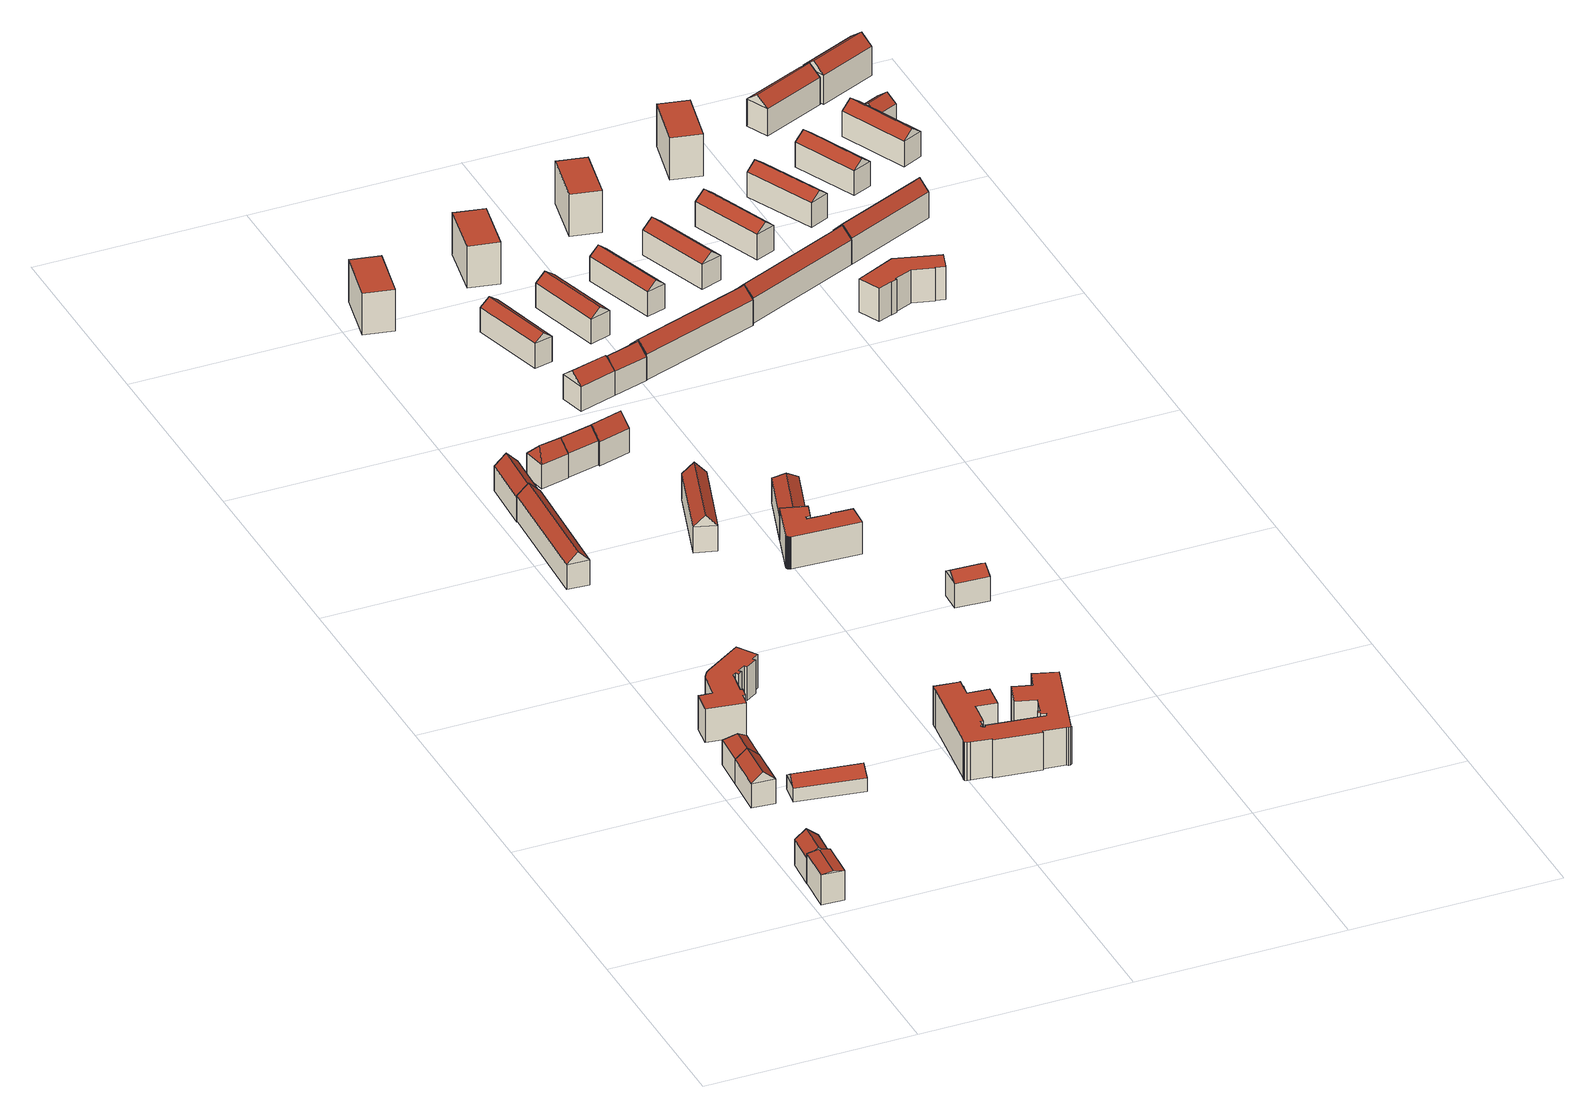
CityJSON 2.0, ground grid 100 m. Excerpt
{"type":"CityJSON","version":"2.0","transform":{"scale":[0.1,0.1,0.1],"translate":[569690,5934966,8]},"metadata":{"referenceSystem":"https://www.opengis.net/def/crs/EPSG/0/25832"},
"CityObjects":{
"building1":{"type":"Building","attributes":{"name":"Auf den BlÃ¶cken","Gemeindeschluessel":"02100122","function":"31001_1010","yearOfConstruction":1957,"roofType":"3100","measuredHeight":15.93,"storeysAboveGround":4},"address":[{"country":"Germany","locality":"Hamburg","thoroughfareNumber":"22","thoroughfareName":"Auf den Blöcken","postcode":"20535"}],"geometry":[{"type":"Solid","lod":"2","boundaries":[[[[0,1,2,3]],[[4,5,1,0]],[[6,7,5,4]],[[3,2,7,6]],[[0,8,4]],[[6,9,3]],[[3,9,8,0]],[[4,8,9,6]],[[1,5,7,2]]]],"semantics":{"surfaces":[{"type":"WallSurface"},{"type":"RoofSurface","Flaechenneigung":"79.458767898658","Flaechenrichtung":"274.231247887311","Flaechengroesse":"96.5234777249731"},{"type":"RoofSurface","Flaechenneigung":"79.4587621921251","Flaechenrichtung":"94.2393065362786","Flaechengroesse":"96.5217945190859"},{"type":"GroundSurface"}],"values":[[0,0,0,0,0,0,1,2,3]]}}]},
"building2":{"type":"Building","attributes":{"name":"Auf den BlÃ¶cken","Gemeindeschluessel":"02100122","function":"31001_1010","yearOfConstruction":1957,"roofType":"3100","measuredHeight":17.11,"storeysAboveGround":4},"address":[{"country":"Germany","locality":"Hamburg","thoroughfareNumber":"24","thoroughfareName":"Auf den Blöcken","postcode":"20535"}],"geometry":[{"type":"Solid","lod":"2","boundaries":[[[[10,11,12,13]],[[14,15,11,10]],[[16,17,15,14]],[[13,12,17,16]],[[10,18,14]],[[16,19,13]],[[13,19,18,10]],[[14,18,19,16]],[[11,15,17,12]]]],"semantics":{"surfaces":[{"type":"WallSurface"},{"type":"RoofSurface","Flaechenneigung":"51.7157544901837","Flaechenrichtung":"274.236292331758","Flaechengroesse":"104.150335993517"},{"type":"RoofSurface","Flaechenneigung":"51.7159028233509","Flaechenrichtung":"94.2456510541214","Flaechengroesse":"104.148227329957"},{"type":"GroundSurface"}],"values":[[0,0,0,0,0,0,1,2,3]]}}]},
"building3":{"type":"Building","attributes":{"name":"Auf den BlÃ¶cken","Gemeindeschluessel":"02100122","function":"31001_1010","yearOfConstruction":1957,"roofType":"3100","measuredHeight":16.95,"storeysAboveGround":4},"address":[{"country":"Germany","locality":"Hamburg","thoroughfareNumber":"30","thoroughfareName":"Auf den Blöcken","postcode":"20535"}],"geometry":[{"type":"Solid","lod":"2","boundaries":[[[[20,21,22,23]],[[24,25,21,20]],[[26,27,25,24]],[[23,22,27,26]],[[20,28,24]],[[26,29,23]],[[23,29,28,20]],[[24,28,29,26]],[[21,25,27,22]]]],"semantics":{"surfaces":[{"type":"WallSurface"},{"type":"RoofSurface","Flaechenneigung":"49.651398284945","Flaechenrichtung":"274.374685067947","Flaechengroesse":"146.679687537487"},{"type":"RoofSurface","Flaechenneigung":"49.6513431716527","Flaechenrichtung":"94.456592915102","Flaechengroesse":"146.790321313238"},{"type":"GroundSurface"}],"values":[[0,0,0,0,0,0,1,2,3]]}}]},
"building4":{"type":"Building","attributes":{"name":"Auf den BlÃ¶cken","Gemeindeschluessel":"02100122","function":"31001_1010","yearOfConstruction":1968,"roofType":"5000","measuredHeight":17.12,"storeysAboveGround":4},"address":[{"country":"Germany","locality":"Hamburg","thoroughfareNumber":"32","thoroughfareName":"Auf den Blöcken","postcode":"20535"}],"geometry":[{"type":"Solid","lod":"2","boundaries":[[[[30,31,32,33]],[[34,35,31,30]],[[36,37,35,34]],[[33,32,37,36]],[[30,38,34]],[[36,39,33]],[[33,39,38,30]],[[34,38,39,36]],[[31,35,37,32]]]],"semantics":{"surfaces":[{"type":"WallSurface"},{"type":"RoofSurface","Flaechenneigung":"41.5267970221452","Flaechenrichtung":"4.30347035387896","Flaechengroesse":"34.9789748129039"},{"type":"RoofSurface","Flaechenneigung":"49.5200770586772","Flaechenrichtung":"274.320142873796","Flaechengroesse":"102.418800990138"},{"type":"RoofSurface","Flaechenneigung":"49.5200159742142","Flaechenrichtung":"94.290882435777","Flaechengroesse":"102.385656529154"},{"type":"GroundSurface"}],"values":[[0,0,0,0,1,0,2,3,4]]}}]},
"building5":{"type":"Building","attributes":{"name":"Moorende","Gemeindeschluessel":"02100122","function":"31001_1010","yearOfConstruction":1968,"roofType":"3100","measuredHeight":10.79,"storeysAboveGround":2},"address":[{"country":"Germany","locality":"Hamburg","thoroughfareNumber":"15","thoroughfareName":"Moorende","postcode":"20535"}],"geometry":[{"type":"Solid","lod":"2","boundaries":[[[[40,41,42,43]],[[44,45,41,40]],[[46,47,45,44]],[[43,42,47,46]],[[40,48,44]],[[46,49,43]],[[43,49,48,40]],[[44,48,49,46]],[[41,45,47,42]]]],"semantics":{"surfaces":[{"type":"WallSurface"},{"type":"RoofSurface","Flaechenneigung":"53.9890739623631","Flaechenrichtung":"8.8170123871016","Flaechengroesse":"223.60425913268"},{"type":"RoofSurface","Flaechenneigung":"53.9890236756497","Flaechenrichtung":"188.830148516452","Flaechengroesse":"223.612218331867"},{"type":"GroundSurface"}],"values":[[0,0,0,0,0,0,1,2,3]]}}]},
"building6":{"type":"Building","attributes":{"name":"Auf den BlÃ¶cken","Gemeindeschluessel":"02100122","function":"31001_1010","yearOfConstruction":1957,"roofType":"1000","measuredHeight":16.97,"storeysAboveGround":4},"address":[{"country":"Germany","locality":"Hamburg","thoroughfareNumber":"78","thoroughfareName":"Sievekingdamm","postcode":"20535"}],"geometry":[{"type":"Solid","lod":"2","boundaries":[[[[50,51,52,53]],[[54,55,51,50]],[[56,57,55,54]],[[58,59,57,56]],[[60,61,59,58]],[[62,63,61,60]],[[64,65,63,62]],[[66,67,65,64]],[[68,69,67,66]],[[70,71,69,68]],[[72,73,71,70]],[[74,75,73,72]],[[76,77,75,74]],[[78,79,77,76]],[[80,81,79,78]],[[82,83,81,80]],[[84,85,83,82]],[[86,87,85,84]],[[88,89,87,86]],[[90,91,89,88]],[[92,93,91,90]],[[94,95,93,92]],[[96,97,95,94]],[[53,52,97,96]],[[94,92,90,88,86,84,82,80,78,76,74,72,70,68,66,64,62,60,58,56,54,50,53,96]],[[51,55,57,59,61,63,65,67,69,71,73,75,77,79,81,83,85,87,89,91,93,95,97,52]]]],"semantics":{"surfaces":[{"type":"WallSurface"},{"type":"RoofSurface","Flaechenneigung":"90","Flaechenrichtung":"0","Flaechengroesse":"617.689835166028"},{"type":"GroundSurface"}],"values":[[0,0,0,0,0,0,0,0,0,0,0,0,0,0,0,0,0,0,0,0,0,0,0,0,1,2]]}}]},
"building7":{"type":"Building","attributes":{"name":"Launitzweg","Gemeindeschluessel":"02100122","function":"31001_1010","yearOfConstruction":1957,"roofType":"3100","measuredHeight":17.85,"storeysAboveGround":4},"address":[{"country":"Germany","locality":"Hamburg","thoroughfareNumber":"6","thoroughfareName":"Launitzweg","postcode":"20535"}],"geometry":[{"type":"Solid","lod":"2","boundaries":[[[[98,99,100,101]],[[102,103,99,98]],[[104,105,103,102]],[[101,100,105,104]],[[98,106,102]],[[104,107,101]],[[101,107,106,98]],[[102,106,107,104]],[[99,103,105,100]]]],"semantics":{"surfaces":[{"type":"WallSurface"},{"type":"RoofSurface","Flaechenneigung":"45.3720888798548","Flaechenrichtung":"272.795252394418","Flaechengroesse":"429.471591473641"},{"type":"RoofSurface","Flaechenneigung":"45.372116342191","Flaechenrichtung":"92.799918712728","Flaechengroesse":"429.514069382934"},{"type":"GroundSurface"}],"values":[[0,0,0,0,0,0,1,2,3]]}}]},
"building8":{"type":"Building","attributes":{"name":"Launitzweg","Gemeindeschluessel":"02100122","function":"31001_1010","yearOfConstruction":1957,"roofType":"3100","measuredHeight":17.91,"storeysAboveGround":4},"address":[{"country":"Germany","locality":"Hamburg","thoroughfareNumber":"10","thoroughfareName":"Launitzweg","postcode":"20535"}],"geometry":[{"type":"Solid","lod":"2","boundaries":[[[[108,109,110,111]],[[112,113,109,108]],[[114,115,113,112]],[[111,110,115,114]],[[108,116,112]],[[114,117,111]],[[111,117,116,108]],[[112,116,117,114]],[[109,113,115,110]]]],"semantics":{"surfaces":[{"type":"WallSurface"},{"type":"RoofSurface","Flaechenneigung":"44.0321055442164","Flaechenrichtung":"272.794904753454","Flaechengroesse":"201.776453264636"},{"type":"RoofSurface","Flaechenneigung":"44.0321237667603","Flaechenrichtung":"92.7982417943155","Flaechengroesse":"201.773163612339"},{"type":"GroundSurface"}],"values":[[0,0,0,0,0,0,1,2,3]]}}]},
"building9":{"type":"Building","attributes":{"name":"GriesstraÃe","Gemeindeschluessel":"02100122","function":"31001_1010","yearOfConstruction":1978,"roofType":"5000","measuredHeight":17.68,"storeysAboveGround":4},"address":[{"country":"Germany","locality":"Hamburg","thoroughfareNumber":"36","thoroughfareName":"Griesstraße","postcode":"20535"}],"geometry":[{"type":"Solid","lod":"2","boundaries":[[[[118,119,120,121]],[[122,123,119,118]],[[124,125,123,122]],[[121,120,125,124]],[[118,126,122]],[[124,127,121]],[[121,127,126,118]],[[122,126,127,124]],[[119,123,125,120]]]],"semantics":{"surfaces":[{"type":"WallSurface"},{"type":"RoofSurface","Flaechenneigung":"28.7634685684599","Flaechenrichtung":"259.523969949795","Flaechengroesse":"35.1739816866162"},{"type":"RoofSurface","Flaechenneigung":"43.9215271465999","Flaechenrichtung":"167.507826610384","Flaechengroesse":"96.4895079383674"},{"type":"RoofSurface","Flaechenneigung":"43.9214660456538","Flaechenrichtung":"348.949052616478","Flaechengroesse":"94.7922867847516"},{"type":"GroundSurface"}],"values":[[0,0,0,0,1,0,2,3,4]]}}]},
"building10":{"type":"Building","attributes":{"name":"Hammer Steindamm","Gemeindeschluessel":"02100122","function":"31001_1010","yearOfConstruction":1948,"roofType":"1000","measuredHeight":19.11,"storeysAboveGround":5},"address":[{"country":"Germany","locality":"Hamburg","thoroughfareNumber":"31","thoroughfareName":"Moorende","postcode":"20535"}],"geometry":[{"type":"Solid","lod":"2","boundaries":[[[[128,129,130,131]],[[132,133,129,128]],[[134,135,133,132]],[[136,137,135,134]],[[138,139,137,136]],[[140,141,139,138]],[[142,143,141,140]],[[144,145,143,142]],[[146,147,145,144]],[[148,149,147,146]],[[150,151,149,148]],[[152,153,151,150]],[[154,155,153,152]],[[156,157,155,154]],[[158,159,157,156]],[[160,161,159,158]],[[162,163,161,160]],[[164,165,163,162]],[[166,167,165,164]],[[168,169,167,166]],[[170,171,169,168]],[[172,173,171,170]],[[174,175,173,172]],[[176,177,175,174]],[[178,179,177,176]],[[180,181,179,178]],[[182,183,181,180]],[[184,185,183,182]],[[186,187,185,184]],[[188,189,187,186]],[[190,191,189,188]],[[192,193,191,190]],[[194,195,193,192]],[[196,197,195,194]],[[198,199,197,196]],[[200,201,199,198]],[[202,203,201,200]],[[204,205,203,202]],[[206,207,205,204]],[[208,209,207,206]],[[210,211,209,208]],[[212,213,211,210]],[[214,215,213,212]],[[216,217,215,214]],[[218,219,217,216]],[[220,221,219,218]],[[222,223,221,220]],[[224,225,223,222]],[[226,227,225,224]],[[131,130,227,226]],[[224,222,220,218,216,214,212,210,208,206,204,202,200,198,196,194,192,190,188,186,184,182,180,178,176,174,172,170,168,166,164,162,160,158,156,154,152,150,148,146,144,142,140,138,136,134,132,128,131,226]],[[129,133,135,137,139,141,143,145,147,149,151,153,155,157,159,161,163,165,167,169,171,173,175,177,179,181,183,185,187,189,191,193,195,197,199,201,203,205,207,209,211,213,215,217,219,221,223,225,227,130]]]],"semantics":{"surfaces":[{"type":"WallSurface"},{"type":"RoofSurface","Flaechenneigung":"90","Flaechenrichtung":"0","Flaechengroesse":"1596.95068645964"},{"type":"GroundSurface"}],"values":[[0,0,0,0,0,0,0,0,0,0,0,0,0,0,0,0,0,0,0,0,0,0,0,0,0,0,0,0,0,0,0,0,0,0,0,0,0,0,0,0,0,0,0,0,0,0,0,0,0,0,1,2]]}}]},
"building11":{"type":"Building","attributes":{"name":"GriesstraÃe","Gemeindeschluessel":"02100122","function":"31001_1010","yearOfConstruction":1957,"roofType":"3100","measuredHeight":17.59,"storeysAboveGround":4},"address":[{"country":"Germany","locality":"Hamburg","thoroughfareNumber":"38","thoroughfareName":"Griesstraße","postcode":"20535"}],"geometry":[{"type":"Solid","lod":"2","boundaries":[[[[228,229,230,231]],[[232,233,229,228]],[[234,235,233,232]],[[231,230,235,234]],[[228,236,232]],[[234,127,231]],[[231,127,236,228]],[[232,236,127,234]],[[229,233,235,230]]]],"semantics":{"surfaces":[{"type":"WallSurface"},{"type":"RoofSurface","Flaechenneigung":"44.1294770192152","Flaechenrichtung":"346.954257009495","Flaechengroesse":"120.576332259743"},{"type":"RoofSurface","Flaechenneigung":"44.1295114688808","Flaechenrichtung":"166.951595014942","Flaechengroesse":"120.901225215209"},{"type":"GroundSurface"}],"values":[[0,0,0,0,0,0,1,2,3]]}}]},
"building12":{"type":"Building","attributes":{"name":"Schulenbeksweg","Gemeindeschluessel":"02100122","function":"31001_1010","yearOfConstruction":1957,"roofType":"3100","measuredHeight":18.44,"storeysAboveGround":4},"address":[{"country":"Germany","locality":"Hamburg","thoroughfareNumber":"5","thoroughfareName":"Schulenbeksweg","postcode":"20535"}],"geometry":[{"type":"Solid","lod":"2","boundaries":[[[[237,238,239,240]],[[241,242,238,237]],[[243,244,242,241]],[[240,239,244,243]],[[237,245,241]],[[243,246,240]],[[240,246,245,237]],[[241,245,246,243]],[[238,242,244,239]]]],"semantics":{"surfaces":[{"type":"WallSurface"},{"type":"RoofSurface","Flaechenneigung":"44.5852194460208","Flaechenrichtung":"287.465774084451","Flaechengroesse":"316.011357970985"},{"type":"RoofSurface","Flaechenneigung":"44.5852216803974","Flaechenrichtung":"107.464025656766","Flaechengroesse":"316.004376473103"},{"type":"GroundSurface"}],"values":[[0,0,0,0,0,0,1,2,3]]}}]},
"building13":{"type":"Building","attributes":{"name":"Marienthaler StraÃe","Gemeindeschluessel":"02100122","function":"31001_1010","yearOfConstruction":1957,"roofType":"1000","measuredHeight":20.98,"storeysAboveGround":7},"address":[{"country":"Germany","locality":"Hamburg","thoroughfareNumber":"115","thoroughfareName":"Marienthaler Straße","postcode":"20535"}],"geometry":[{"type":"Solid","lod":"2","boundaries":[[[[247,248,249,250]],[[251,252,248,247]],[[253,254,252,251]],[[250,249,254,253]],[[251,247,250,253]],[[248,252,254,249]]]],"semantics":{"surfaces":[{"type":"WallSurface"},{"type":"RoofSurface","Flaechenneigung":"90","Flaechenrichtung":"0","Flaechengroesse":"384.103067011957"},{"type":"GroundSurface"}],"values":[[0,0,0,0,1,2]]}}]},
"building14":{"type":"Building","attributes":{"name":"GriesstraÃe","Gemeindeschluessel":"02100122","function":"31001_1010","yearOfConstruction":1957,"roofType":"3100","measuredHeight":18.12,"storeysAboveGround":4},"address":[{"country":"Germany","locality":"Hamburg","thoroughfareNumber":"40","thoroughfareName":"Griesstraße","postcode":"20535"}],"geometry":[{"type":"Solid","lod":"2","boundaries":[[[[255,256,257,258]],[[259,260,256,255]],[[261,262,260,259]],[[258,257,262,261]],[[255,263,259]],[[261,264,258]],[[258,264,263,255]],[[259,263,264,261]],[[256,260,262,257]]]],"semantics":{"surfaces":[{"type":"WallSurface"},{"type":"RoofSurface","Flaechenneigung":"43.7759481569887","Flaechenrichtung":"343.659194379363","Flaechengroesse":"135.096407790173"},{"type":"RoofSurface","Flaechenneigung":"43.7754437610917","Flaechenrichtung":"163.644063638335","Flaechengroesse":"136.04201929956"},{"type":"GroundSurface"}],"values":[[0,0,0,0,0,0,1,2,3]]}}]},
"building15":{"type":"Building","attributes":{"name":"Schulenbeksweg","Gemeindeschluessel":"02100122","function":"31001_1010","yearOfConstruction":1983,"roofType":"1000","measuredHeight":16.24,"storeysAboveGround":4},"address":[{"country":"Germany","locality":"Hamburg","thoroughfareNumber":"53","thoroughfareName":"Sievekingsallee","postcode":"20535"}],"geometry":[{"type":"Solid","lod":"2","boundaries":[[[[265,266,267,268]],[[269,270,266,265]],[[271,272,270,269]],[[273,274,272,271]],[[275,276,274,273]],[[277,278,276,275]],[[279,280,278,277]],[[281,282,280,279]],[[283,284,282,281]],[[285,286,284,283]],[[287,288,286,285]],[[289,290,288,287]],[[291,292,290,289]],[[293,294,292,291]],[[295,296,294,293]],[[297,298,296,295]],[[299,300,298,297]],[[301,302,300,299]],[[303,304,302,301]],[[305,306,304,303]],[[268,267,306,305]],[[303,301,299,297,295,293,291,289,287,285,283,281,279,277,275,273,271,269,265,268,305]],[[266,270,272,274,276,278,280,282,284,286,288,290,292,294,296,298,300,302,304,306,267]]]],"semantics":{"surfaces":[{"type":"WallSurface"},{"type":"RoofSurface","Flaechenneigung":"90","Flaechenrichtung":"0","Flaechengroesse":"489.571177880055"},{"type":"GroundSurface"}],"values":[[0,0,0,0,0,0,0,0,0,0,0,0,0,0,0,0,0,0,0,0,0,1,2]]}}]},
"building16":{"type":"Building","attributes":{"name":"Schulenbeksweg","Gemeindeschluessel":"02100122","function":"31001_1010","yearOfConstruction":1957,"roofType":"5000","measuredHeight":16.54,"storeysAboveGround":4},"address":[{"country":"Germany","locality":"Hamburg","thoroughfareNumber":"6","thoroughfareName":"Schulenbeksweg","postcode":"20535"}],"geometry":[{"type":"Solid","lod":"2","boundaries":[[[[307,308,309,310]],[[311,312,308,307]],[[313,314,312,311]],[[310,309,314,313]],[[307,315,311]],[[313,316,310]],[[310,316,315,307]],[[311,315,316,313]],[[308,312,314,309]]]],"semantics":{"surfaces":[{"type":"WallSurface"},{"type":"RoofSurface","Flaechenneigung":"37.9641986400539","Flaechenrichtung":"17.530040737682","Flaechengroesse":"31.8090092281426"},{"type":"RoofSurface","Flaechenneigung":"53.1887612333569","Flaechenrichtung":"287.552114454772","Flaechengroesse":"208.926137063836"},{"type":"RoofSurface","Flaechenneigung":"53.1888340376569","Flaechenrichtung":"107.537581721689","Flaechengroesse":"208.90181746086"},{"type":"GroundSurface"}],"values":[[0,0,0,0,1,0,2,3,4]]}}]},
"building17":{"type":"Building","attributes":{"name":"GriesstraÃe","Gemeindeschluessel":"02100122","function":"31001_1010","yearOfConstruction":1957,"roofType":"3100","measuredHeight":17.47,"storeysAboveGround":4},"address":[{"country":"Germany","locality":"Hamburg","thoroughfareNumber":"45","thoroughfareName":"Griesstraße","postcode":"20535"}],"geometry":[{"type":"Solid","lod":"2","boundaries":[[[[317,318,319,320]],[[321,322,318,317]],[[323,324,322,321]],[[320,319,324,323]],[[317,325,321]],[[323,326,320]],[[320,326,325,317]],[[321,325,326,323]],[[318,322,324,319]]]],"semantics":{"surfaces":[{"type":"WallSurface"},{"type":"RoofSurface","Flaechenneigung":"49.8112956642329","Flaechenrichtung":"163.653442877014","Flaechengroesse":"148.338573399486"},{"type":"RoofSurface","Flaechenneigung":"49.8131381771357","Flaechenrichtung":"343.909183655995","Flaechengroesse":"147.201303265911"},{"type":"GroundSurface"}],"values":[[0,0,0,0,0,0,1,2,3]]}}]},
"building18":{"type":"Building","attributes":{"name":"Marienthaler StraÃe","Gemeindeschluessel":"02100122","function":"31001_1010","yearOfConstruction":1978,"roofType":"3100","measuredHeight":16.16,"storeysAboveGround":4},"address":[{"country":"Germany","locality":"Hamburg","thoroughfareNumber":"116","thoroughfareName":"Marienthaler Straße","postcode":"20535"}],"geometry":[{"type":"Solid","lod":"2","boundaries":[[[[327,328,329,330]],[[331,332,328,327]],[[333,334,332,331]],[[330,329,334,333]],[[327,335,331]],[[333,336,330]],[[330,336,335,327]],[[331,335,336,333]],[[328,332,334,329]]]],"semantics":{"surfaces":[{"type":"WallSurface"},{"type":"RoofSurface","Flaechenneigung":"52.706303959874","Flaechenrichtung":"75.2937822648311","Flaechengroesse":"215.816015377235"},{"type":"RoofSurface","Flaechenneigung":"52.7057131338123","Flaechenrichtung":"254.942217493972","Flaechengroesse":"215.30463207395"},{"type":"GroundSurface"}],"values":[[0,0,0,0,0,0,1,2,3]]}}]},
"building19":{"type":"Building","attributes":{"name":"Sievekingsallee","Gemeindeschluessel":"02100122","function":"31001_1010","yearOfConstruction":1957,"roofType":"3100","measuredHeight":15.85,"storeysAboveGround":4},"address":[{"country":"Germany","locality":"Hamburg","thoroughfareNumber":"58","thoroughfareName":"Sievekingsallee","postcode":"20535"}],"geometry":[{"type":"Solid","lod":"2","boundaries":[[[[337,338,339,340]],[[341,342,338,337]],[[343,344,342,341]],[[340,339,344,343]],[[337,345,341]],[[343,346,340]],[[340,346,345,337]],[[341,345,346,343]],[[338,342,344,339]]]],"semantics":{"surfaces":[{"type":"WallSurface"},{"type":"RoofSurface","Flaechenneigung":"55.7512377463038","Flaechenrichtung":"182.918795963334","Flaechengroesse":"104.302454384637"},{"type":"RoofSurface","Flaechenneigung":"55.751087248984","Flaechenrichtung":"2.97254643960116","Flaechengroesse":"104.304085129037"},{"type":"GroundSurface"}],"values":[[0,0,0,0,0,0,1,2,3]]}}]},
"building20":{"type":"Building","attributes":{"name":"GriesstraÃe","Gemeindeschluessel":"02100122","function":"31001_1010","yearOfConstruction":1957,"roofType":"3100","measuredHeight":17.24,"storeysAboveGround":4},"address":[{"country":"Germany","locality":"Hamburg","thoroughfareNumber":"47","thoroughfareName":"Griesstraße","postcode":"20535"}],"geometry":[{"type":"Solid","lod":"2","boundaries":[[[[347,348,349,350]],[[351,352,348,347]],[[353,354,352,351]],[[350,349,354,353]],[[347,355,351]],[[353,356,350]],[[350,356,355,347]],[[351,355,356,353]],[[348,352,354,349]]]],"semantics":{"surfaces":[{"type":"WallSurface"},{"type":"RoofSurface","Flaechenneigung":"44.9855501826093","Flaechenrichtung":"342.678963220972","Flaechengroesse":"132.05278545156"},{"type":"RoofSurface","Flaechenneigung":"44.9862742900081","Flaechenrichtung":"162.84859977874","Flaechengroesse":"132.888117468992"},{"type":"GroundSurface"}],"values":[[0,0,0,0,0,0,1,2,3]]}}]},
"building21":{"type":"Building","attributes":{"name":"Marienthaler StraÃe","Gemeindeschluessel":"02100122","function":"31001_1010","yearOfConstruction":1957,"roofType":"1000","measuredHeight":21.15,"storeysAboveGround":7},"address":[{"country":"Germany","locality":"Hamburg","thoroughfareNumber":"121","thoroughfareName":"Marienthaler Straße","postcode":"20535"}],"geometry":[{"type":"Solid","lod":"2","boundaries":[[[[357,358,359,360]],[[361,362,358,357]],[[363,364,362,361]],[[360,359,364,363]],[[361,357,360,363]],[[358,362,364,359]]]],"semantics":{"surfaces":[{"type":"WallSurface"},{"type":"RoofSurface","Flaechenneigung":"90","Flaechenrichtung":"0","Flaechengroesse":"395.514996986367"},{"type":"GroundSurface"}],"values":[[0,0,0,0,1,2]]}}]},
"building22":{"type":"Building","attributes":{"name":"Marienthaler StraÃe","Gemeindeschluessel":"02100122","function":"31001_1010","yearOfConstruction":1978,"roofType":"3100","measuredHeight":16.24,"storeysAboveGround":4},"address":[{"country":"Germany","locality":"Hamburg","thoroughfareNumber":"120","thoroughfareName":"Marienthaler Straße","postcode":"20535"}],"geometry":[{"type":"Solid","lod":"2","boundaries":[[[[365,366,367,368]],[[369,370,366,365]],[[371,372,370,369]],[[368,367,372,371]],[[365,373,369]],[[371,374,368]],[[368,374,373,365]],[[369,373,374,371]],[[366,370,372,367]]]],"semantics":{"surfaces":[{"type":"WallSurface"},{"type":"RoofSurface","Flaechenneigung":"53.1771560770768","Flaechenrichtung":"74.1223357195627","Flaechengroesse":"238.925395988204"},{"type":"RoofSurface","Flaechenneigung":"53.177104551792","Flaechenrichtung":"254.129493436385","Flaechengroesse":"239.339596562643"},{"type":"GroundSurface"}],"values":[[0,0,0,0,0,0,1,2,3]]}}]},
"building23":{"type":"Building","attributes":{"name":"GriesstraÃe","Gemeindeschluessel":"02100122","function":"31001_1010","yearOfConstruction":1957,"roofType":"3100","measuredHeight":18.03,"storeysAboveGround":4},"address":[{"country":"Germany","locality":"Hamburg","thoroughfareNumber":"53","thoroughfareName":"Griesstraße","postcode":"20535"}],"geometry":[{"type":"Solid","lod":"2","boundaries":[[[[375,376,377,378]],[[379,380,376,375]],[[381,382,380,379]],[[378,377,382,381]],[[375,383,379]],[[381,384,378]],[[378,384,383,375]],[[379,383,384,381]],[[376,380,382,377]]]],"semantics":{"surfaces":[{"type":"WallSurface"},{"type":"RoofSurface","Flaechenneigung":"45.9627435229794","Flaechenrichtung":"340.801364216608","Flaechengroesse":"453.794494235727"},{"type":"RoofSurface","Flaechenneigung":"45.9627777884125","Flaechenrichtung":"160.724989602639","Flaechengroesse":"456.50006226552"},{"type":"GroundSurface"}],"values":[[0,0,0,0,0,0,1,2,3]]}}]},
"building24":{"type":"Building","attributes":{"name":"Marienthaler StraÃe","Gemeindeschluessel":"02100122","function":"31001_1010","yearOfConstruction":1978,"roofType":"3100","measuredHeight":16.3,"storeysAboveGround":4},"address":[{"country":"Germany","locality":"Hamburg","thoroughfareNumber":"124","thoroughfareName":"Marienthaler Straße","postcode":"20535"}],"geometry":[{"type":"Solid","lod":"2","boundaries":[[[[385,386,387,388]],[[389,390,386,385]],[[391,392,390,389]],[[388,387,392,391]],[[385,393,389]],[[391,394,388]],[[388,394,393,385]],[[389,393,394,391]],[[386,390,392,387]]]],"semantics":{"surfaces":[{"type":"WallSurface"},{"type":"RoofSurface","Flaechenneigung":"51.086057282482","Flaechenrichtung":"72.1510368792988","Flaechengroesse":"225.835831263813"},{"type":"RoofSurface","Flaechenneigung":"51.0860240102787","Flaechenrichtung":"252.158353937607","Flaechengroesse":"225.566966469686"},{"type":"GroundSurface"}],"values":[[0,0,0,0,0,0,1,2,3]]}}]},
"building25":{"type":"Building","attributes":{"name":"Marienthaler StraÃe","Gemeindeschluessel":"02100122","function":"31001_1010","yearOfConstruction":1957,"roofType":"1000","measuredHeight":21.29,"storeysAboveGround":7},"address":[{"country":"Germany","locality":"Hamburg","thoroughfareNumber":"127","thoroughfareName":"Marienthaler Straße","postcode":"20535"}],"geometry":[{"type":"Solid","lod":"2","boundaries":[[[[395,396,397,398]],[[399,400,396,395]],[[401,402,400,399]],[[398,397,402,401]],[[399,395,398,401]],[[396,400,402,397]]]],"semantics":{"surfaces":[{"type":"WallSurface"},{"type":"RoofSurface","Flaechenneigung":"90","Flaechenrichtung":"0","Flaechengroesse":"385.792928491739"},{"type":"GroundSurface"}],"values":[[0,0,0,0,1,2]]}}]},
"building26":{"type":"Building","attributes":{"name":"Marienthaler StraÃe","Gemeindeschluessel":"02100122","function":"31001_1010","yearOfConstruction":1978,"roofType":"3100","measuredHeight":16.8,"storeysAboveGround":4},"address":[{"country":"Germany","locality":"Hamburg","thoroughfareNumber":"128","thoroughfareName":"Marienthaler Straße","postcode":"20535"}],"geometry":[{"type":"Solid","lod":"2","boundaries":[[[[403,404,405,406]],[[407,408,404,403]],[[409,410,408,407]],[[406,405,410,409]],[[403,411,407]],[[409,412,406]],[[406,412,411,403]],[[407,411,412,409]],[[404,408,410,405]]]],"semantics":{"surfaces":[{"type":"WallSurface"},{"type":"RoofSurface","Flaechenneigung":"51.6771435937999","Flaechenrichtung":"70.6903080448918","Flaechengroesse":"252.057448970152"},{"type":"RoofSurface","Flaechenneigung":"51.6771897122226","Flaechenrichtung":"250.717976646408","Flaechengroesse":"252.054576737016"},{"type":"GroundSurface"}],"values":[[0,0,0,0,0,0,1,2,3]]}}]},
"building27":{"type":"Building","attributes":{"name":"GriesstraÃe","Gemeindeschluessel":"02100122","function":"31001_1010","yearOfConstruction":1957,"roofType":"3100","measuredHeight":17.76,"storeysAboveGround":4},"address":[{"country":"Germany","locality":"Hamburg","thoroughfareNumber":"61","thoroughfareName":"Griesstraße","postcode":"20535"}],"geometry":[{"type":"Solid","lod":"2","boundaries":[[[[413,414,415,416]],[[417,418,414,413]],[[419,420,418,417]],[[416,415,420,419]],[[413,421,417]],[[419,422,416]],[[416,422,421,413]],[[417,421,422,419]],[[414,418,420,415]]]],"semantics":{"surfaces":[{"type":"WallSurface"},{"type":"RoofSurface","Flaechenneigung":"45.3784375980943","Flaechenrichtung":"336.316038890547","Flaechengroesse":"453.516668318772"},{"type":"RoofSurface","Flaechenneigung":"45.3782904466207","Flaechenrichtung":"156.293088631143","Flaechengroesse":"455.570793759997"},{"type":"GroundSurface"}],"values":[[0,0,0,0,0,0,1,2,3]]}}]},
"building28":{"type":"Building","attributes":{"name":"Marienthaler StraÃe","Gemeindeschluessel":"02100122","function":"31001_1010","yearOfConstruction":1957,"roofType":"3100","measuredHeight":16.73,"storeysAboveGround":4},"address":[{"country":"Germany","locality":"Hamburg","thoroughfareNumber":"132","thoroughfareName":"Marienthaler Straße","postcode":"20535"}],"geometry":[{"type":"Solid","lod":"2","boundaries":[[[[423,424,425,426]],[[427,428,424,423]],[[429,430,428,427]],[[426,425,430,429]],[[423,431,427]],[[429,432,426]],[[426,432,431,423]],[[427,431,432,429]],[[424,428,430,425]]]],"semantics":{"surfaces":[{"type":"WallSurface"},{"type":"RoofSurface","Flaechenneigung":"50.9910337723218","Flaechenrichtung":"68.7483885770916","Flaechengroesse":"238.001112748134"},{"type":"RoofSurface","Flaechenneigung":"50.9911124195416","Flaechenrichtung":"248.746659326116","Flaechengroesse":"238.000444618638"},{"type":"GroundSurface"}],"values":[[0,0,0,0,0,0,1,2,3]]}}]},
"building29":{"type":"Building","attributes":{"name":"Marienthaler StraÃe","Gemeindeschluessel":"02100122","function":"31001_1010","yearOfConstruction":1957,"roofType":"1000","measuredHeight":21.25,"storeysAboveGround":7},"address":[{"country":"Germany","locality":"Hamburg","thoroughfareNumber":"133","thoroughfareName":"Marienthaler Straße","postcode":"20535"}],"geometry":[{"type":"Solid","lod":"2","boundaries":[[[[433,434,435,436]],[[437,438,434,433]],[[439,440,438,437]],[[436,435,440,439]],[[437,433,436,439]],[[434,438,440,435]]]],"semantics":{"surfaces":[{"type":"WallSurface"},{"type":"RoofSurface","Flaechenneigung":"90","Flaechenrichtung":"0","Flaechengroesse":"392.565194007723"},{"type":"GroundSurface"}],"values":[[0,0,0,0,1,2]]}}]},
"building30":{"type":"Building","attributes":{"name":"GriesstraÃe","Gemeindeschluessel":"02100122","function":"31001_1010","yearOfConstruction":1978,"roofType":"1000","measuredHeight":16.64,"storeysAboveGround":4},"address":[{"country":"Germany","locality":"Hamburg","thoroughfareNumber":"58","thoroughfareName":"Griesstraße","postcode":"20535"}],"geometry":[{"type":"Solid","lod":"2","boundaries":[[[[441,442,443,444]],[[445,446,442,441]],[[447,448,446,445]],[[449,450,448,447]],[[451,452,450,449]],[[453,454,452,451]],[[455,456,454,453]],[[457,458,456,455]],[[459,460,458,457]],[[461,462,460,459]],[[463,464,462,461]],[[444,443,464,463]],[[461,459,457,455,453,451,449,447,445,441,444,463]],[[442,446,448,450,452,454,456,458,460,462,464,443]]]],"semantics":{"surfaces":[{"type":"WallSurface"},{"type":"RoofSurface","Flaechenneigung":"90","Flaechenrichtung":"0","Flaechengroesse":"425.771846009193"},{"type":"GroundSurface"}],"values":[[0,0,0,0,0,0,0,0,0,0,0,0,1,2]]}}]},
"building31":{"type":"Building","attributes":{"name":"Marienthaler StraÃe","Gemeindeschluessel":"02100122","function":"31001_1010","yearOfConstruction":1978,"roofType":"3100","measuredHeight":16.5,"storeysAboveGround":4},"address":[{"country":"Germany","locality":"Hamburg","thoroughfareNumber":"136","thoroughfareName":"Marienthaler Straße","postcode":"20535"}],"geometry":[{"type":"Solid","lod":"2","boundaries":[[[[465,466,467,468]],[[469,470,466,465]],[[471,472,470,469]],[[468,467,472,471]],[[465,473,469]],[[471,474,468]],[[468,474,473,465]],[[469,473,474,471]],[[466,470,472,467]]]],"semantics":{"surfaces":[{"type":"WallSurface"},{"type":"RoofSurface","Flaechenneigung":"51.7159328930604","Flaechenrichtung":"65.4216410881859","Flaechengroesse":"235.434628491673"},{"type":"RoofSurface","Flaechenneigung":"51.7159007101067","Flaechenrichtung":"245.427301216709","Flaechengroesse":"235.014172726731"},{"type":"GroundSurface"}],"values":[[0,0,0,0,0,0,1,2,3]]}}]},
"building32":{"type":"Building","attributes":{"name":"GriesstraÃe","Gemeindeschluessel":"02100122","function":"31001_1010","yearOfConstruction":1957,"roofType":"3100","measuredHeight":18.11,"storeysAboveGround":4},"address":[{"country":"Germany","locality":"Hamburg","thoroughfareNumber":"71","thoroughfareName":"Griesstraße","postcode":"20535"}],"geometry":[{"type":"Solid","lod":"2","boundaries":[[[[475,476,477,478]],[[479,480,476,475]],[[481,482,480,479]],[[478,477,482,481]],[[475,483,479]],[[481,484,478]],[[478,484,483,475]],[[479,483,484,481]],[[476,480,482,477]]]],"semantics":{"surfaces":[{"type":"WallSurface"},{"type":"RoofSurface","Flaechenneigung":"44.9769715293354","Flaechenrichtung":"336.315967749657","Flaechengroesse":"358.190162245908"},{"type":"RoofSurface","Flaechenneigung":"44.9773886571438","Flaechenrichtung":"156.187656622046","Flaechengroesse":"357.958724961699"},{"type":"GroundSurface"}],"values":[[0,0,0,0,0,0,1,2,3]]}}]},
"building33":{"type":"Building","attributes":{"name":"Marienthaler StraÃe","Gemeindeschluessel":"02100122","function":"31001_1010","yearOfConstruction":1978,"roofType":"3100","measuredHeight":16.45,"storeysAboveGround":4},"address":[{"country":"Germany","locality":"Hamburg","thoroughfareNumber":"140","thoroughfareName":"Marienthaler Straße","postcode":"20535"}],"geometry":[{"type":"Solid","lod":"2","boundaries":[[[[485,486,487,488]],[[489,490,486,485]],[[491,492,490,489]],[[488,487,492,491]],[[485,493,489]],[[491,494,488]],[[488,494,493,485]],[[489,493,494,491]],[[486,490,492,487]]]],"semantics":{"surfaces":[{"type":"WallSurface"},{"type":"RoofSurface","Flaechenneigung":"51.3237319160601","Flaechenrichtung":"65.8329322454606","Flaechengroesse":"214.602241485492"},{"type":"RoofSurface","Flaechenneigung":"51.3237726466933","Flaechenrichtung":"245.832932247704","Flaechengroesse":"214.602241470593"},{"type":"GroundSurface"}],"values":[[0,0,0,0,0,0,1,2,3]]}}]},
"building34":{"type":"Building","attributes":{"name":"Marienthaler StraÃe","Gemeindeschluessel":"02100122","function":"31001_1010","yearOfConstruction":1957,"roofType":"3100","measuredHeight":18.35,"storeysAboveGround":4},"address":[{"country":"Germany","locality":"Hamburg","thoroughfareNumber":"141","thoroughfareName":"Marienthaler Straße","postcode":"20535"}],"geometry":[{"type":"Solid","lod":"2","boundaries":[[[[495,496,497,498]],[[499,500,496,495]],[[501,502,500,499]],[[498,497,502,501]],[[495,503,499]],[[501,504,498]],[[498,504,503,495]],[[499,503,504,501]],[[496,500,502,497]]]],"semantics":{"surfaces":[{"type":"WallSurface"},{"type":"RoofSurface","Flaechenneigung":"52.0689761587536","Flaechenrichtung":"336.244267604105","Flaechengroesse":"248.661622061325"},{"type":"RoofSurface","Flaechenneigung":"52.0690639141109","Flaechenrichtung":"156.172905140073","Flaechengroesse":"248.618316179559"},{"type":"GroundSurface"}],"values":[[0,0,0,0,0,0,1,2,3]]}}]},
"building35":{"type":"Building","attributes":{"name":"Hammer Steindamm","Gemeindeschluessel":"02100122","function":"31001_1010","yearOfConstruction":1978,"roofType":"3100","measuredHeight":16.92,"storeysAboveGround":4},"address":[{"country":"Germany","locality":"Hamburg","thoroughfareNumber":"142","thoroughfareName":"Marienthaler Straße","postcode":"20535"}],"geometry":[{"type":"Solid","lod":"2","boundaries":[[[[505,506,507,508]],[[509,510,506,505]],[[511,512,510,509]],[[508,507,512,511]],[[505,513,509]],[[511,514,508]],[[508,514,513,505]],[[509,513,514,511]],[[506,510,512,507]]]],"semantics":{"surfaces":[{"type":"WallSurface"},{"type":"RoofSurface","Flaechenneigung":"52.0809602053487","Flaechenrichtung":"245.943599752364","Flaechengroesse":"236.602375788361"},{"type":"RoofSurface","Flaechenneigung":"52.0809602082382","Flaechenrichtung":"65.9435997513114","Flaechengroesse":"236.602375792719"},{"type":"GroundSurface"}],"values":[[0,0,0,0,0,0,1,2,3]]}}]},
"building36":{"type":"Building","attributes":{"name":"Marienthaler StraÃe","Gemeindeschluessel":"02100122","function":"31001_1010","yearOfConstruction":1978,"roofType":"3100","measuredHeight":13.79,"storeysAboveGround":3},"address":[{"country":"Germany","locality":"Hamburg","thoroughfareNumber":"144","thoroughfareName":"Marienthaler Straße","postcode":"20535"}],"geometry":[{"type":"Solid","lod":"2","boundaries":[[[[515,516,517,518]],[[519,520,516,515]],[[521,522,520,519]],[[518,517,522,521]],[[515,523,519]],[[521,524,518]],[[518,524,523,515]],[[519,523,524,521]],[[516,520,522,517]]]],"semantics":{"surfaces":[{"type":"WallSurface"},{"type":"RoofSurface","Flaechenneigung":"52.3003793871258","Flaechenrichtung":"335.950460567341","Flaechengroesse":"76.6933627794917"},{"type":"RoofSurface","Flaechenneigung":"52.3004724110768","Flaechenrichtung":"155.95276117746","Flaechengroesse":"77.0149220438327"},{"type":"GroundSurface"}],"values":[[0,0,0,0,0,0,1,2,3]]}}]},
"building37":{"type":"Building","attributes":{"name":"Marienthaler StraÃe","Gemeindeschluessel":"02100122","function":"31001_1010","yearOfConstruction":1957,"roofType":"3100","measuredHeight":19.52,"storeysAboveGround":4},"address":[{"country":"Germany","locality":"Hamburg","thoroughfareNumber":"143","thoroughfareName":"Marienthaler Straße","postcode":"20535"}],"geometry":[{"type":"Solid","lod":"2","boundaries":[[[[525,526,527,528]],[[529,530,526,525]],[[531,532,530,529]],[[528,527,532,531]],[[525,533,529]],[[531,534,528]],[[528,534,533,525]],[[529,533,534,531]],[[526,530,532,527]]]],"semantics":{"surfaces":[{"type":"WallSurface"},{"type":"RoofSurface","Flaechenneigung":"51.897491391072","Flaechenrichtung":"336.161801467026","Flaechengroesse":"229.52059539499"},{"type":"RoofSurface","Flaechenneigung":"51.897495496352","Flaechenrichtung":"156.153738223203","Flaechengroesse":"229.559655696615"},{"type":"GroundSurface"}],"values":[[0,0,0,0,0,0,1,2,3]]}}]}
},
"vertices":[
[14,189,217],[14,189,67],[1,10,67],[1,10,217],[119,182,217],[119,182,67],[106,2,217],[106,2,67],[67,185,227],[54,6,227],
[26,344,194],[26,344,65],[14,189,65],[14,189,194],[131,336,194],[131,336,65],[119,182,194],[119,182,65],[78,340,236],[67,185,236],
[51,1022,190],[51,1022,67],[36,821,67],[36,821,190],[161,1014,190],[161,1014,67],[146,812,190],[146,812,67],[106,1018,237],[91,817,237],
[63,1183,189],[63,1183,65],[51,1022,65],[51,1022,189],[174,1175,189],[174,1175,65],[161,1014,189],[161,1014,65],[115,1138,236],[106,1018,236],
[555,848,137],[555,848,69],[235,897,69],[235,897,137],[538,737,137],[538,737,69],[218,787,137],[218,787,69],[546,792,177],[227,842,177],
[89,1488,227],[89,1488,57],[72,1382,57],[72,1382,227],[154,1483,227],[154,1483,57],[176,1612,227],[176,1612,57],[183,1624,227],[183,1624,57],[191,1635,227],[191,1635,57],[200,1645,227],[200,1645,57],[210,1653,227],[210,1653,57],[390,1771,227],[390,1771,57],[450,1680,227],[450,1680,57],[416,1657,227],[416,1657,57],[424,1644,227],[424,1644,57],[368,1608,227],[368,1608,57],[360,1620,227],[360,1620,57],[325,1598,227],[325,1598,57],[333,1585,227],[333,1585,57],[312,1571,227],[312,1571,57],[304,1584,227],[304,1584,57],[288,1574,227],[288,1574,57],[270,1460,227],[270,1460,57],[281,1459,227],[281,1459,57],[273,1411,227],[273,1411,57],[261,1413,227],[261,1413,57],[252,1354,227],[252,1354,57],
[67,3332,154],[67,3332,28],[39,2752,28],[39,2752,154],[173,3327,154],[173,3327,28],[144,2747,154],[144,2747,28],[120,3329,206],[92,2750,206],
[78,3593,145],[78,3593,21],[66,3332,21],[66,3332,145],[185,3588,145],[185,3588,21],[173,3327,145],[173,3327,21],[132,3590,200],[119,3329,200],
[266,3522,144],[266,3522,23],[404,3554,23],[404,3554,144],[246,3631,144],[246,3631,23],[381,3656,144],[381,3656,23],[286,3583,200],[392,3605,200],
[1132,1063,244],[1132,1063,53],[1135,1062,53],[1135,1062,244],[1127,1020,244],[1127,1020,53],[1229,1007,244],[1229,1007,53],[1215,896,244],[1215,896,53],[1117,908,244],[1117,908,53],[1103,792,244],[1103,792,53],[1090,794,244],[1090,794,53],[1087,769,244],[1087,769,53],[1075,760,244],[1075,760,53],[1083,749,244],[1083,749,53],[1092,748,244],[1092,748,53],[1095,758,244],[1095,758,53],[1366,721,244],[1366,721,53],[1371,734,244],[1371,734,53],[1347,741,244],[1347,741,53],[1349,750,244],[1349,750,53],[1339,753,244],[1339,753,53],[1345,770,244],[1345,770,53],[1356,766,244],[1356,766,53],[1381,848,244],[1381,848,53],[1284,878,244],[1284,878,53],[1319,989,244],[1319,989,53],[1410,961,244],[1410,961,53],[1438,1047,244],[1438,1047,53],[1552,1011,244],[1552,1011,53],[1428,612,244],[1428,612,53],[1426,605,244],[1426,605,53],[1427,600,244],[1427,600,53],[1422,596,244],[1422,596,53],[1412,597,244],[1412,597,53],[1406,601,244],[1406,601,53],[1301,616,244],[1301,616,53],[1299,606,244],[1299,606,53],[1078,638,244],[1078,638,53],[1079,648,244],[1079,648,53],[985,662,244],[985,662,53],[970,664,244],[970,664,53],[962,669,244],[962,669,53],[960,676,244],[960,676,53],[960,680,244],[960,680,53],[964,689,244],[964,689,53],[1014,1090,244],[1014,1090,53],[1017,1115,244],[1017,1115,53],[1018,1126,244],[1018,1126,53],[1132,1112,244],[1132,1112,53],[1138,1112,244],[1138,1112,53],[1136,1100,244],[1136,1100,53],[1133,1075,244],[1133,1075,53],[1136,1075,244],[1136,1075,53],
[537,3692,146],[537,3692,24],[381,3656,24],[381,3656,146],[561,3591,146],[561,3591,24],[404,3554,146],[404,3554,24],[549,3642,200],
[768,3186,167],[768,3186,36],[642,2785,36],[642,2785,167],[869,3154,167],[869,3154,36],[743,2754,167],[743,2754,36],[819,3170,221],[693,2769,221],
[263,5183,220],[263,5183,10],[123,5211,10],[123,5211,220],[209,4919,220],[209,4919,10],[69,4948,220],[69,4948,10],
[692,3738,147],[692,3738,26],[537,3692,26],[537,3692,147],[720,3626,147],[720,3626,26],[563,3580,147],[563,3580,26],[706,3682,207],[550,3636,207],
[1191,2581,214],[1191,2581,51],[1187,2575,51],[1187,2575,214],[1214,2580,214],[1214,2580,51],[1214,2577,214],[1214,2577,51],[1291,2573,214],[1291,2573,51],[1285,2463,214],[1285,2463,51],[960,2478,214],[960,2478,51],[957,2480,214],[957,2480,51],[953,2482,214],[953,2482,51],[951,2484,214],[951,2484,51],[948,2487,214],[948,2487,51],[946,2490,214],[946,2490,51],[945,2494,214],[945,2494,51],[945,2498,214],[945,2498,51],[945,2501,214],[945,2501,51],[1009,2704,214],[1009,2704,51],[1119,2670,214],[1119,2670,51],[1125,2669,214],[1125,2669,51],[1101,2596,214],[1101,2596,51],[1081,2597,214],[1081,2597,51],[1080,2581,214],[1080,2581,51],
[1101,2996,168],[1101,2996,46],[1009,2704,46],[1009,2704,168],[1211,2961,168],[1211,2961,46],[1119,2670,168],[1119,2670,46],[1146,2946,212],[1064,2687,212],
[665,4005,148],[665,4005,24],[846,4058,24],[846,4058,148],[634,4122,148],[634,4122,24],[813,4173,148],[813,4173,24],[649,4063,198],[830,4116,198],
[717,4424,141],[717,4424,15],[624,4781,15],[624,4781,141],[629,4402,141],[629,4402,15],[532,4756,141],[532,4756,15],[673,4413,176],[578,4768,176],
[1462,1897,188],[1462,1897,66],[1622,1888,66],[1622,1888,188],[1467,2004,188],[1467,2004,66],[1627,1996,188],[1627,1996,66],[1465,1950,224],[1624,1942,224],
[984,4212,145],[984,4212,26],[817,4160,26],[817,4160,145],[1016,4110,145],[1016,4110,26],[846,4058,145],[846,4058,26],[1000,4161,198],[832,4109,198],
[669,5355,229],[669,5355,18],[619,5088,18],[619,5088,229],[813,5327,229],[813,5327,18],[762,5061,229],[762,5061,18],
[1023,4509,141],[1023,4509,17],[923,4862,17],[923,4862,141],[923,4479,141],[923,4479,17],[823,4833,141],[823,4833,17],[973,4494,180],[873,4848,180],
[1565,4414,156],[1565,4414,27],[984,4212,27],[984,4212,156],[1603,4316,156],[1603,4316,27],[1016,4110,156],[1016,4110,27],[1584,4365,207],[1000,4161,207],
[1318,4599,145],[1318,4599,21],[1204,4951,21],[1204,4951,145],[1227,4570,145],[1227,4570,21],[1114,4922,145],[1114,4922,21],[1273,4585,184],[1159,4937,184],
[1224,5531,239],[1224,5531,26],[1172,5268,26],[1172,5268,239],[1365,5503,239],[1365,5503,26],[1314,5240,239],[1314,5240,26],
[1623,4699,150],[1623,4699,24],[1501,5048,24],[1501,5048,150],[1522,4664,150],[1522,4664,24],[1400,5013,150],[1400,5013,24],[1573,4682,192],[1450,5031,192],
[2129,4661,162],[2129,4661,36],[1565,4414,36],[1565,4414,162],[2172,4566,162],[2172,4566,36],[1603,4316,162],[1603,4316,36],[2150,4613,213],[1584,4365,213],
[1919,4809,157],[1919,4809,30],[1786,5153,30],[1786,5153,157],[1826,4773,157],[1826,4773,30],[1692,5117,157],[1692,5117,30],[1873,4791,197],[1739,5135,197],
[1935,5718,250],[1935,5718,37],[1793,5748,37],[1793,5748,250],[1878,5453,250],[1878,5453,37],[1736,5484,250],[1736,5484,37],
[2168,4139,202],[2168,4139,35],[2197,4150,35],[2197,4150,202],[2167,4141,202],[2167,4141,35],[2099,4113,202],[2099,4113,35],[2052,4219,202],[2052,4219,35],[2243,4307,202],[2243,4307,35],[2456,4245,202],[2456,4245,35],[2428,4158,202],[2428,4158,35],[2384,4169,202],[2384,4169,35],[2383,4165,202],[2383,4165,35],[2282,4191,202],[2282,4191,35],[2194,4156,202],[2194,4156,35],
[2226,4939,162],[2226,4939,37],[2074,5272,37],[2074,5272,162],[2134,4898,162],[2134,4898,37],[1982,5230,162],[1982,5230,37],[2180,4918,202],[2028,5251,202],
[2578,4857,168],[2578,4857,38],[2129,4661,38],[2129,4661,168],[2619,4764,168],[2619,4764,38],[2172,4566,168],[2172,4566,38],[2598,4811,219],[2150,4613,219],
[2491,5088,166],[2491,5088,41],[2353,5396,41],[2353,5396,166],[2400,5048,166],[2400,5048,41],[2262,5355,166],[2262,5355,41],[2446,5068,205],[2308,5375,205],
[2513,5874,171],[2513,5874,33],[2209,5740,33],[2209,5740,171],[2560,5766,171],[2560,5766,33],[2257,5632,171],[2257,5632,33],[2537,5820,217],[2233,5686,217],
[2534,5478,178],[2534,5478,50],[2678,5154,50],[2678,5154,178],[2630,5521,178],[2630,5521,50],[2775,5197,178],[2775,5197,50],[2582,5500,219],[2726,5176,219],
[2741,5565,151],[2741,5565,53],[2632,5516,53],[2632,5516,151],[2784,5473,151],[2784,5473,53],[2674,5424,151],[2674,5424,53],[2762,5519,190],[2653,5470,190],
[2799,5978,191],[2799,5978,43],[2521,5855,43],[2521,5855,191],[2847,5869,191],[2847,5869,43],[2569,5746,191],[2569,5746,43],[2823,5923,238],[2545,5800,238]
]}
